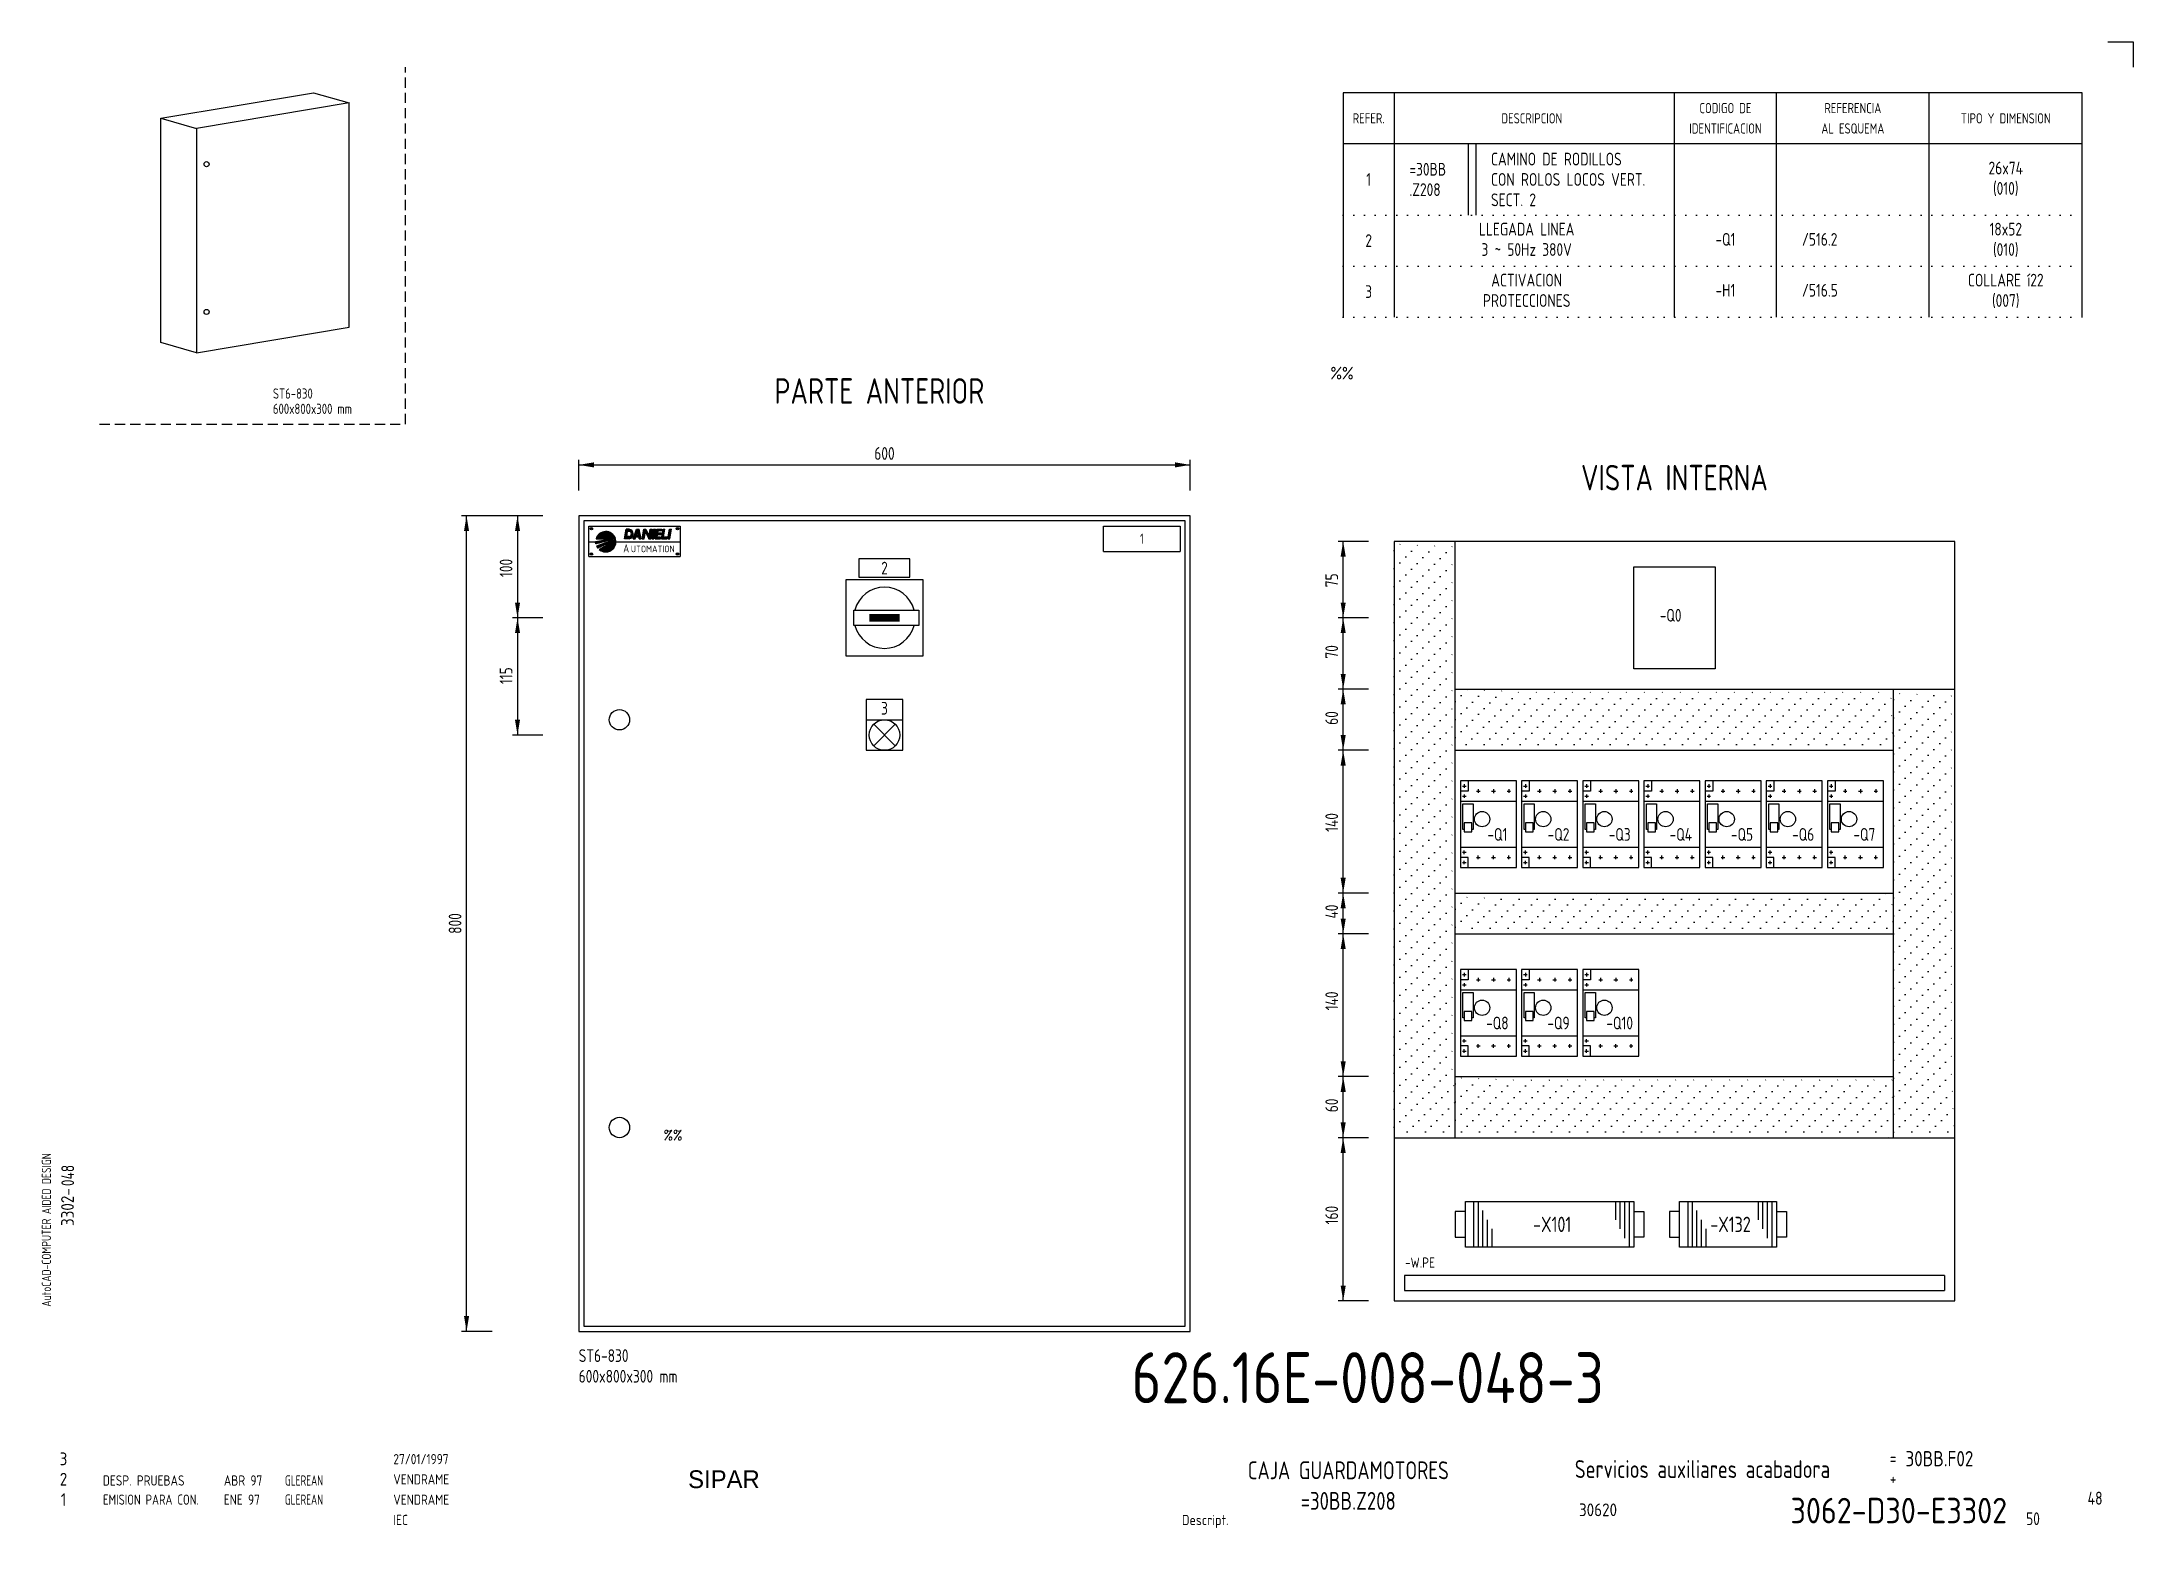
# Model space of a CAD drawing. Extents: x 10 to 420, y 5 to 297.
import ezdxf
from ezdxf.enums import TextEntityAlignment as Align

# ---------------------------------------------------------------- set-up
doc = ezdxf.new("R2010")
doc.units = 0
doc.header["$LTSCALE"] = 8
doc.header["$MEASUREMENT"] = 0
for name, pattern in [('DOT', [0.25, 0, -0.25]), ('DOT15', [0.1875, 0, -0.1875]), ('HIDDEN', [0.375, 0.25, -0.125])]:
    doc.linetypes.add(name, pattern=pattern)
doc.layers.get('0').update_dxf_attribs({"linetype": 'CONTINUOUS'})
doc.layers.add('3', color=3, linetype='CONTINUOUS')
doc.layers.add('CART', color=7, linetype='CONTINUOUS')
doc.styles.add('DIN', font='DIN', dxfattribs={"width": 0.85})
doc.styles.add('SIMPLEX', font='SIMPLEX', dxfattribs={"width": 0.9})
doc.styles.add('UNIV', font='UNIV')

# ---------------------------------------------------------------- blocks, each defined once
blk = doc.blocks.new('WB-FG100')
at = {"layer": 'CART', "color": 1}
for p, q in [((415, 297), (420, 297)), ((420, 297), (420, 292))]:
    blk.add_line(p, q, dxfattribs=at)
at = {"layer": 'CART', "color": 1, "style": 'DIN', "width": 0.8}
blk.add_text('AutoCAD-COMPUTER AIDED DESIGN', height=1.8, rotation=90, dxfattribs=at).set_placement((11.47, 48.84))
at = {"layer": 'CART', "color": 3, "style": 'DIN', "width": 0.8}
for s, p in [('=', (372.24, 17.91)), ('+', (372.24, 13.87))]:
    blk.add_text(s, height=2.5, dxfattribs=at).set_placement(p)
at = {"layer": 'CART', "color": 7, "style": 'DIN', "width": 0.9}
blk.add_attdef('FILE', text='', height=2.5, rotation=90, dxfattribs=at).set_placement((15.95, 68.38), align=Align.CENTER)
for tag, p in [('MOD-3', (13.92, 19)), ('MOD-2', (13.92, 15)), ('MOD-1', (13.92, 11)), ('NR.COMMESSA', (315, 9))]:
    blk.add_attdef(tag, text='', height=2.5, dxfattribs=at).set_placement(p, align=Align.MIDDLE)
at = {"layer": 'CART', "color": 7, "style": 'DIN'}
for tag, width, p in [('REV-3', 0.9, (21.66, 19)), ('DATA-3', 0.9, (45.37, 19)), ('NOME-3', 0.9, (57.37, 19)), ('REV-2', 0.9, (21.66, 15)), ('DATA-2', 0.9, (45.37, 15)), ('NOME-2', 0.9, (57.37, 15)), ('REV-1', 0.9, (21.66, 11)), ('DATA-1', 0.9, (45.37, 11)), ('NOME-1', 0.7, (57.37, 11))]:
    blk.add_attdef(tag, text='', height=2, dxfattribs=dict(at, width=width)).set_placement(p, align=Align.MIDDLE_LEFT)
at = {"layer": 'CART', "color": 7, "style": 'DIN', "width": 0.9}
for tag, p, height in [('DATA', (78.64, 17.94), 2), ('ESECUTORE', (78.64, 13.97), 2), ('CONTROLLORE', (78.64, 9.99), 2), ('SEGUE', (398.93, 5.65), 2.8), ('NORMA', (78.64, 6.01), 2)]:
    blk.add_attdef(tag, p, '', height=height, dxfattribs=at)
at = {"layer": 'CART', "color": 2, "style": 'DIN', "width": 0.9}
for tag, p in [('TITOLO-1/3', (266.5, 18.23)), ('TITOLO-1/2', (266.5, 15.73)), ('TITOLO-2/3', (266.5, 13.18)), ('TITOLO-2/2', (266.5, 10.68)), ('TITOLO-3/3', (266.5, 8.13))]:
    blk.add_attdef(tag, text='', height=3.5, dxfattribs=at).set_placement(p, align=Align.MIDDLE)
at = {"layer": 'CART', "color": 3, "style": 'DIN', "width": 0.9}
blk.add_attdef('ASSIEME', text='', height=3.5, dxfattribs=at).set_placement((334, 17), align=Align.MIDDLE)
at = {"layer": 'CART', "color": 3, "style": 'DIN', "width": 0.85}
for tag, p in [('=', (375.33, 16.63)), ('+', (375.33, 12.76))]:
    blk.add_attdef(tag, text='', height=3, dxfattribs=at).set_placement(p, align=Align.BOTTOM_LEFT)
at = {"layer": 'CART', "color": 3, "style": 'DIN', "width": 0.9}
blk.add_attdef('FOGLIO', text='', height=2.8, dxfattribs=at).set_placement((414.2, 9.56), align=Align.RIGHT)
at = {"layer": 'CART', "color": 2, "style": 'DIN', "width": 0.9}
blk.add_attdef('DISEGNO', text='', height=5, dxfattribs=at).set_placement((395.27, 6.35), align=Align.RIGHT)
at = {"layer": 'CART', "color": 1, "style": 'DIN', "width": 0.9}
blk.add_attdef('TIPOLOGIA', (233.37, 6), '', height=2, dxfattribs=at)
blk = doc.blocks.new('*X8')
at = {"color": 0, "linetype": 'DOT15'}
for p, q in [((275, 190.15), (283.85, 199)), ((275, 193.68), (280.32, 199)), ((275, 197.22), (276.78, 199)), ((275, 186.61), (287, 198.61)), ((275, 183.08), (287, 195.08)), ((275, 179.54), (287, 191.54)), ((275, 176.01), (287, 188.01)), ((275, 172.47), (287, 184.47)), ((275, 168.93), (287, 180.93)), ((275, 165.4), (287, 177.4)), ((275, 161.86), (287, 173.86)), ((275, 158.33), (287, 170.33)), ((275, 154.79), (287, 166.79)), ((275, 151.26), (287, 163.26)), ((275, 147.72), (287, 159.72)), ((275, 144.19), (287, 156.19)), ((275, 140.65), (287, 152.65)), ((275, 137.11), (287, 149.11)), ((275, 133.58), (287, 145.58)), ((275, 130.04), (287, 142.04)), ((275, 126.51), (287, 138.51)), ((275, 122.97), (287, 134.97)), ((275, 119.44), (287, 131.44)), ((275, 115.9), (287, 127.9)), ((275, 112.37), (287, 124.37)), ((275, 108.83), (287, 120.83)), ((275, 105.29), (287, 117.29)), ((275, 101.76), (287, 113.76)), ((275, 98.22), (287, 110.22)), ((275, 94.69), (287, 106.69)), ((275, 91.15), (287, 103.15)), ((275, 87.62), (287, 99.62)), ((275, 84.08), (287, 96.08)), ((276.45, 82), (287, 92.55)), ((279.99, 82), (287, 89.01)), ((283.53, 82), (287, 85.47))]:
    blk.add_line(p, q, dxfattribs=at)
blk = doc.blocks.new('*X7')
at = {"color": 0, "linetype": 'DOT15'}
for p, q in [((287, 191.54), (296.46, 201)), ((287, 195.08), (292.92, 201)), ((287, 198.61), (289.39, 201)), ((287.99, 189), (299.99, 201)), ((291.53, 189), (303.53, 201)), ((295.07, 189), (307.07, 201)), ((298.6, 189), (310.6, 201)), ((302.14, 189), (314.14, 201)), ((305.67, 189), (317.67, 201)), ((309.21, 189), (321.21, 201)), ((312.74, 189), (324.74, 201)), ((316.28, 189), (328.28, 201)), ((319.81, 189), (331.81, 201)), ((323.35, 189), (335.35, 201)), ((326.89, 189), (338.89, 201)), ((330.42, 189), (342.42, 201)), ((333.96, 189), (345.96, 201)), ((337.49, 189), (349.49, 201)), ((341.03, 189), (353.03, 201)), ((344.56, 189), (356.56, 201)), ((348.1, 189), (360.1, 201)), ((351.63, 189), (363.63, 201)), ((355.17, 189), (367.17, 201)), ((358.71, 189), (370.71, 201)), ((362.24, 189), (373, 199.76)), ((365.78, 189), (373, 196.22)), ((369.31, 189), (373, 192.69)), ((372.85, 189), (373, 189.15))]:
    blk.add_line(p, q, dxfattribs=at)
blk = doc.blocks.new('*X10')
at = {"color": 0, "linetype": 'DOT15'}
for p, q in [((373, 160.87), (382.13, 170)), ((373, 164.4), (378.6, 170)), ((373, 167.94), (375.06, 170)), ((373, 157.33), (385, 169.33)), ((373, 153.8), (385, 165.8)), ((373, 150.26), (385, 162.26)), ((373, 146.73), (385, 158.73)), ((373, 143.19), (385, 155.19)), ((373, 139.65), (385, 151.65)), ((373, 136.12), (385, 148.12)), ((373, 132.58), (385, 144.58)), ((373, 129.05), (385, 141.05)), ((373, 125.51), (385, 137.51)), ((373, 121.98), (385, 133.98)), ((373, 118.44), (385, 130.44)), ((373, 114.91), (385, 126.91)), ((373, 111.37), (385, 123.37)), ((373, 107.83), (385, 119.83)), ((373, 104.3), (385, 116.3)), ((373, 100.76), (385, 112.76)), ((373, 97.23), (385, 109.23)), ((373, 93.69), (385, 105.69)), ((373, 90.16), (385, 102.16)), ((373, 86.62), (385, 98.62)), ((373, 83.09), (385, 95.09)), ((375.45, 82), (385, 91.55)), ((378.98, 82), (385, 88.02)), ((382.52, 82), (385, 84.48))]:
    blk.add_line(p, q, dxfattribs=at)
blk = doc.blocks.new('*X6')
at = {"color": 0, "linetype": 'DOT15'}
for p, q in [((287, 71.33), (293.67, 78)), ((287, 74.87), (290.13, 78)), ((289.2, 70), (297.2, 78)), ((292.74, 70), (300.74, 78)), ((296.27, 70), (304.27, 78)), ((299.81, 70), (307.81, 78)), ((303.35, 70), (311.35, 78)), ((306.88, 70), (314.88, 78)), ((310.42, 70), (318.42, 78)), ((313.95, 70), (321.95, 78)), ((317.49, 70), (325.49, 78)), ((321.02, 70), (329.02, 78)), ((324.56, 70), (332.56, 78)), ((328.09, 70), (336.09, 78)), ((331.63, 70), (339.63, 78)), ((335.17, 70), (343.17, 78)), ((338.7, 70), (346.7, 78)), ((342.24, 70), (350.24, 78)), ((345.77, 70), (353.77, 78)), ((349.31, 70), (357.31, 78)), ((352.84, 70), (360.84, 78)), ((356.38, 70), (364.38, 78)), ((359.91, 70), (367.91, 78)), ((363.45, 70), (371.45, 78)), ((366.98, 70), (373, 76.02)), ((370.52, 70), (373, 72.48))]:
    blk.add_line(p, q, dxfattribs=at)
blk = doc.blocks.new('*X9')
at = {"color": 0, "linetype": 'DOT15'}
for p, q in [((287, 85.47), (295.53, 94)), ((287, 89.01), (291.99, 94)), ((287, 92.55), (288.45, 94)), ((287.06, 82), (299.06, 94)), ((290.6, 82), (302.6, 94)), ((294.13, 82), (306.13, 94)), ((297.67, 82), (309.67, 94)), ((301.2, 82), (313.2, 94)), ((304.74, 82), (316.74, 94)), ((308.27, 82), (320.27, 94)), ((311.81, 82), (323.81, 94)), ((315.35, 82), (327.35, 94)), ((318.88, 82), (330.88, 94)), ((322.42, 82), (334.42, 94)), ((325.95, 82), (337.95, 94)), ((329.49, 82), (341.49, 94)), ((333.02, 82), (345.02, 94)), ((336.56, 82), (348.56, 94)), ((340.09, 82), (352.09, 94)), ((343.63, 82), (355.63, 94)), ((347.17, 82), (359.17, 94)), ((350.7, 82), (362.7, 94)), ((354.24, 82), (366.24, 94)), ((357.77, 82), (369.77, 94)), ((361.31, 82), (373, 93.69)), ((364.84, 82), (373, 90.16)), ((368.38, 82), (373, 86.62)), ((371.91, 82), (373, 83.09))]:
    blk.add_line(p, q, dxfattribs=at)

msp = doc.modelspace()

# ---------------------------------------------------------------- linework, layer by layer
at = {"linetype": 'HIDDEN'}
for p, q in [((81, 222), (81, 292)), ((21, 222), (81, 222))]:
    msp.add_line(p, q, dxfattribs=at)
for p, q in [((33, 282), (63, 287)), ((70, 285), (40, 280)), ((63, 287), (70, 285)), ((70, 241), (70, 285)), ((33, 238), (33, 282)), ((33, 282), (40, 280)), ((40, 280), (40, 236)), ((289.5, 277), (289.5, 263)), ((291, 277), (291, 263)), ((40, 236), (33, 238)), ((40, 236), (70, 241)), ((115, 209), (115, 215)), ((115, 214), (235, 214)), ((235, 209), (235, 215)), ((108, 204), (92, 204)), ((93, 44), (93, 204)), ((234, 203), (116, 203)), ((116, 203), (116, 45)), ((117, 196.04), (117, 202)), ((117, 202), (134.89, 202)), ((134.89, 202), (134.89, 196.04)), ((218, 202), (233, 202)), ((218, 197), (218, 202)), ((233, 202), (233, 197)), ((234, 45), (234, 203)), ((117, 198.93), (118.31, 198.93)), ((122.31, 198.93), (134.89, 198.93)), ((218, 197), (233, 197)), ((270, 199), (264, 199)), ((265, 50), (265, 199)), ((117, 196.04), (134.89, 196.04)), ((169, 185.5), (181.75, 185.5)), ((169, 182.5), (169, 185.5)), ((181.75, 185.5), (181.75, 182.5)), ((108, 184), (102, 184)), ((181.75, 182.5), (169, 182.5)), ((270, 184), (264, 184)), ((270, 170), (264, 170)), ((178.6, 168), (171.4, 168)), ((171.4, 168), (171.4, 158)), ((178.6, 158), (178.6, 168)), ((108, 161), (102, 161)), ((171.4, 164), (178.6, 164)), ((171.4, 158), (178.6, 158)), ((270, 158), (264, 158)), ((288, 152), (288, 135)), ((299, 152), (288, 152)), ((299, 135), (299, 152)), ((311, 152), (300, 152)), ((300, 152), (300, 135)), ((311, 135), (311, 152)), ((323, 152), (312, 152)), ((312, 152), (312, 135)), ((323, 135), (323, 152)), ((335, 152), (324, 152)), ((324, 152), (324, 135)), ((335, 135), (335, 152)), ((347, 152), (336, 152)), ((336, 152), (336, 135)), ((347, 135), (347, 152)), ((359, 152), (348, 152)), ((348, 152), (348, 135)), ((359, 135), (359, 152)), ((371, 152), (360, 152)), ((360, 152), (360, 135)), ((371, 135), (371, 152)), ((288, 148), (299, 148)), ((300, 148), (311, 148)), ((312, 148), (323, 148)), ((324, 148), (335, 148)), ((336, 148), (347, 148)), ((348, 148), (359, 148)), ((360, 148), (371, 148)), ((288, 139), (299, 139)), ((300, 139), (311, 139)), ((312, 139), (323, 139)), ((324, 139), (335, 139)), ((336, 139), (347, 139)), ((348, 139), (359, 139)), ((360, 139), (371, 139)), ((288, 135), (299, 135)), ((300, 135), (311, 135)), ((312, 135), (323, 135)), ((324, 135), (335, 135)), ((336, 135), (347, 135)), ((348, 135), (359, 135)), ((360, 135), (371, 135)), ((270, 130), (264, 130)), ((270, 122), (264, 122)), ((299, 115), (288, 115)), ((288, 115), (288, 98)), ((299, 98), (299, 115)), ((300, 115), (300, 98)), ((311, 115), (300, 115)), ((311, 98), (311, 115)), ((312, 115), (312, 98)), ((323, 115), (312, 115)), ((323, 98), (323, 115)), ((288, 111), (299, 111)), ((300, 111), (311, 111)), ((312, 111), (323, 111)), ((288, 102), (299, 102)), ((300, 102), (311, 102)), ((312, 102), (323, 102)), ((288, 98), (299, 98)), ((300, 98), (311, 98)), ((312, 98), (323, 98)), ((270, 94), (264, 94)), ((270, 82), (264, 82)), ((290.6, 69.5), (290.6, 60.5)), ((290.6, 69.5), (290.6, 60.5)), ((291.5, 69.5), (291.5, 60.5)), ((291.5, 69.5), (291.5, 60.5)), ((292.4, 60.5), (292.4, 67.7)), ((292.4, 60.5), (292.4, 67.7)), ((293.3, 60.5), (293.3, 65.9)), ((293.3, 60.5), (293.3, 65.9)), ((318.4, 69.5), (318.4, 65.9)), ((319.3, 69.5), (319.3, 64.1)), ((320.2, 69.5), (320.2, 62.3)), ((321.1, 69.5), (321.1, 60.5)), ((332.6, 69.5), (332.6, 60.5)), ((332.6, 69.5), (332.6, 60.5)), ((333.5, 69.5), (333.5, 60.5)), ((333.5, 69.5), (333.5, 60.5)), ((334.4, 60.5), (334.4, 67.7)), ((334.4, 60.5), (334.4, 67.7)), ((335.3, 60.5), (335.3, 65.9)), ((335.3, 60.5), (335.3, 65.9)), ((346.4, 69.5), (346.4, 65.9)), ((347.3, 69.5), (347.3, 64.1)), ((348.2, 69.5), (348.2, 62.3)), ((349.1, 69.5), (349.1, 60.5)), ((294.2, 60.5), (294.2, 64.1)), ((294.2, 60.5), (294.2, 64.1)), ((336.2, 60.5), (336.2, 64.1)), ((336.2, 60.5), (336.2, 64.1)), ((270, 50), (264, 50)), ((98, 44), (92, 44)), ((116, 45), (234, 45))]:
    msp.add_line(p, q)
at = {"color": 3}
for p, q in [((410, 287), (265, 287)), ((265, 287), (265, 243)), ((275, 287), (275, 243)), ((330, 243), (330, 287)), ((350, 243), (350, 287)), ((380, 243), (380, 287)), ((410, 243), (410, 287)), ((410, 277), (265, 277))]:
    msp.add_line(p, q, dxfattribs=at)
at = {"color": 7, "linetype": 'DOT'}
for p, q in [((265, 263), (410, 263)), ((265, 253), (410, 253)), ((265, 243), (410, 243))]:
    msp.add_line(p, q, dxfattribs=at)
at = {"linetype": 'Continuous'}
for p, q in [((103, 204), (103, 161)), ((287, 82), (287, 199)), ((322, 194), (338, 194)), ((322, 174), (322, 194)), ((338, 194), (338, 174)), ((338, 174), (322, 174)), ((287, 170), (385, 170)), ((373, 82), (373, 170)), ((287, 158), (373, 158)), ((287, 130), (373, 130)), ((287, 122), (373, 122)), ((287, 94), (373, 94)), ((275, 82), (385, 82))]:
    msp.add_line(p, q, dxfattribs=at)
at = {"color": 1}
for p, q in [((123.99, 199.52), (124.3, 201.4)), ((123.99, 199.52), (124.3, 201.4)), ((124.92, 201.4), (124.3, 201.4)), ((124.3, 201.4), (124.69, 201.4)), ((125.7, 199.5), (126.33, 201.38)), ((126.33, 201.38), (126.88, 201.38)), ((127.27, 199.5), (126.88, 201.38)), ((127.48, 199.51), (127.8, 201.39)), ((127.48, 199.51), (127.8, 201.39)), ((127.8, 201.39), (128.19, 201.39)), ((127.8, 201.39), (128.19, 201.39)), ((128.19, 201.39), (128.83, 200.05)), ((128.74, 199.51), (129.05, 201.39)), ((128.83, 200.05), (129.05, 201.39)), ((129.05, 201.39), (129.44, 201.39)), ((129.05, 201.39), (129.44, 201.39)), ((129.13, 199.51), (129.44, 201.39)), ((129.37, 199.51), (129.69, 201.39)), ((129.37, 199.51), (129.69, 201.39)), ((129.69, 201.39), (130.08, 201.39)), ((129.69, 201.39), (130.08, 201.39)), ((129.76, 199.51), (130.08, 201.39)), ((130.01, 199.51), (130.32, 201.39)), ((130.01, 199.51), (130.32, 201.39)), ((130.32, 201.39), (131.34, 201.39)), ((130.55, 200.61), (130.62, 201.08)), ((131.29, 201.08), (130.62, 201.08)), ((130.95, 201.39), (131.34, 201.39)), ((131.26, 199.51), (131.58, 201.39)), ((131.29, 201.08), (131.34, 201.39)), ((131.58, 201.39), (131.93, 201.39)), ((131.67, 199.83), (131.93, 201.39)), ((132.49, 199.51), (132.8, 201.39)), ((132.8, 201.39), (133.19, 201.39)), ((132.88, 199.51), (133.19, 201.39)), ((118.31, 198.99), (120.05, 198.99)), ((118.31, 198.94), (119.86, 198.94)), ((118.31, 198.89), (119.67, 198.89)), ((118.31, 198.84), (119.48, 198.84)), ((118.32, 198.78), (119.29, 198.78)), ((118.32, 198.73), (119.1, 198.73)), ((118.33, 198.68), (118.9, 198.68)), ((118.33, 198.63), (118.71, 198.63)), ((118.34, 198.58), (118.52, 198.58)), ((118.41, 199.56), (122.16, 199.56)), ((118.43, 199.62), (122.19, 199.62)), ((118.45, 199.67), (122.17, 199.67)), ((118.47, 199.72), (122.15, 199.72)), ((118.5, 199.77), (122.13, 199.77)), ((118.51, 198.06), (119.47, 198.06)), ((118.52, 199.82), (122.1, 199.82)), ((118.54, 198), (119.37, 198)), ((118.55, 199.87), (122.08, 199.87)), ((118.57, 198.11), (119.58, 198.11)), ((118.57, 197.95), (119.26, 197.95)), ((118.58, 199.93), (122.05, 199.93)), ((118.6, 197.9), (119.15, 197.9)), ((118.61, 199.98), (122.02, 199.98)), ((118.63, 197.85), (119.04, 197.85)), ((118.64, 200.03), (121.98, 200.03)), ((118.66, 197.8), (118.93, 197.8)), ((118.68, 200.08), (121.95, 200.08)), ((118.7, 199.04), (120.25, 199.04)), ((118.7, 197.74), (118.83, 197.74)), ((118.71, 200.13), (121.91, 200.13)), ((118.71, 198.16), (119.69, 198.16)), ((118.75, 200.19), (121.87, 200.19)), ((118.8, 200.24), (121.83, 200.24)), ((118.84, 200.29), (121.78, 200.29)), ((118.86, 198.21), (119.8, 198.21)), ((118.89, 200.34), (121.73, 200.34)), ((118.95, 200.39), (121.68, 200.39)), ((119, 198.26), (119.91, 198.26)), ((119.01, 200.45), (121.62, 200.45)), ((119.05, 197.38), (121.58, 197.38)), ((119.07, 200.5), (121.56, 200.5)), ((119.08, 199.1), (120.44, 199.1)), ((119.11, 197.33), (121.51, 197.33)), ((119.14, 200.55), (121.49, 200.55)), ((119.14, 198.32), (120.01, 198.32)), ((119.14, 197.43), (121.64, 197.43)), ((119.18, 197.28), (121.44, 197.28)), ((119.21, 200.6), (121.41, 200.6)), ((119.23, 197.49), (121.7, 197.49)), ((119.27, 197.23), (121.36, 197.23)), ((119.29, 198.37), (120.12, 198.37)), ((119.3, 200.65), (121.33, 200.65)), ((119.33, 197.54), (121.75, 197.54)), ((119.35, 197.17), (121.27, 197.17)), ((119.39, 200.71), (121.24, 200.71)), ((119.42, 197.59), (121.8, 197.59)), ((119.43, 198.42), (120.23, 198.42)), ((119.46, 199.15), (120.63, 199.15)), ((119.46, 197.12), (121.17, 197.12)), ((119.5, 200.76), (121.13, 200.76)), ((119.51, 197.64), (121.84, 197.64)), ((119.57, 198.47), (120.34, 198.47)), ((119.58, 197.07), (121.05, 197.07)), ((119.6, 197.69), (121.89, 197.69)), ((119.63, 200.81), (121, 200.81)), ((119.69, 197.74), (121.92, 197.74)), ((119.72, 198.52), (120.45, 198.52)), ((119.73, 197.02), (120.9, 197.02)), ((119.78, 197.8), (121.96, 197.8)), ((119.79, 200.86), (120.84, 200.86)), ((119.84, 199.2), (120.75, 199.2)), ((119.86, 198.58), (120.55, 198.58)), ((119.87, 197.85), (122, 197.85)), ((119.93, 196.97), (120.69, 196.97)), ((119.96, 197.9), (122.03, 197.9)), ((120.01, 198.63), (120.66, 198.63)), ((120.05, 200.91), (120.58, 200.91)), ((120.06, 197.95), (122.06, 197.95)), ((120.15, 198.68), (120.77, 198.68)), ((120.15, 198), (122.09, 198)), ((120.22, 199.25), (120.7, 199.25)), ((120.24, 198.06), (122.11, 198.06)), ((120.29, 198.73), (120.88, 198.73)), ((120.33, 198.11), (122.14, 198.11)), ((120.42, 198.16), (122.16, 198.16)), ((120.44, 198.78), (120.98, 198.78)), ((120.49, 199.51), (121.97, 199.51)), ((120.51, 198.21), (122.18, 198.21)), ((120.54, 199.46), (121.78, 199.46)), ((120.58, 198.84), (121.09, 198.84)), ((120.6, 199.41), (121.07, 199.41)), ((120.6, 198.26), (122.2, 198.26)), ((120.61, 199.3), (120.64, 199.3)), ((120.65, 199.36), (120.69, 199.36)), ((120.7, 198.32), (122.22, 198.32)), ((120.72, 198.89), (121.06, 198.89)), ((120.79, 198.37), (122.23, 198.37)), ((120.86, 199.15), (121.32, 199.15)), ((120.87, 198.94), (121.01, 198.94)), ((120.88, 198.42), (122.25, 198.42)), ((120.91, 199.1), (121.18, 199.1)), ((120.96, 199.04), (121.03, 199.04)), ((120.97, 199.2), (121.47, 199.2)), ((120.97, 198.47), (122.26, 198.47)), ((121.06, 198.52), (122.27, 198.52)), ((121.15, 198.58), (122.28, 198.58)), ((121.17, 199.25), (121.61, 199.25)), ((121.18, 198.84), (122.31, 198.84)), ((121.22, 198.78), (122.31, 198.78)), ((121.24, 198.63), (122.29, 198.63)), ((121.27, 198.73), (122.3, 198.73)), ((121.29, 198.89), (122.31, 198.89)), ((121.32, 198.68), (122.3, 198.68)), ((121.36, 199.3), (121.65, 199.3)), ((121.4, 198.94), (122.31, 198.94)), ((121.42, 199.41), (121.59, 199.41)), ((121.51, 198.99), (122.31, 198.99)), ((121.62, 199.04), (122.31, 199.04)), ((121.72, 199.1), (122.31, 199.1)), ((121.83, 199.15), (122.3, 199.15)), ((121.87, 199.3), (122.28, 199.3)), ((121.94, 199.2), (122.3, 199.2)), ((122, 199.25), (122.29, 199.25)), ((122.01, 199.36), (122.27, 199.36)), ((122.16, 199.41), (122.26, 199.41)), ((124.92, 199.52), (123.99, 199.52)), ((124.43, 199.96), (124.6, 200.95)), ((124.92, 199.96), (124.43, 199.96)), ((124.92, 200.95), (124.6, 200.95)), ((125.7, 199.5), (126.1, 199.5)), ((126.1, 199.5), (126.23, 199.89)), ((126.23, 199.89), (126.8, 199.89)), ((126.33, 200.2), (126.58, 200.94)), ((126.33, 200.2), (126.73, 200.2)), ((126.73, 200.2), (126.58, 200.94)), ((126.88, 199.5), (126.8, 199.89)), ((126.88, 199.5), (127.27, 199.5)), ((127.48, 199.51), (127.88, 199.51)), ((127.88, 199.51), (128.1, 200.86)), ((128.1, 200.86), (128.74, 199.51)), ((128.74, 199.51), (129.13, 199.51)), ((129.37, 199.51), (129.76, 199.51)), ((130.01, 199.51), (131.03, 199.51)), ((130.41, 199.83), (130.49, 200.29)), ((131.08, 199.83), (130.41, 199.83)), ((131.16, 200.29), (130.49, 200.29)), ((131.21, 200.61), (130.55, 200.61)), ((131.03, 199.51), (131.08, 199.83)), ((131.16, 200.29), (131.21, 200.61)), ((131.26, 199.51), (132.28, 199.51)), ((132.33, 199.83), (131.67, 199.83)), ((132.28, 199.51), (132.33, 199.83)), ((132.49, 199.51), (132.88, 199.51)), ((289.5, 152), (289.5, 150)), ((301.5, 152), (301.5, 150)), ((313.5, 152), (313.5, 150)), ((325.5, 152), (325.5, 150)), ((337.5, 152), (337.5, 150)), ((349.5, 152), (349.5, 150)), ((361.5, 152), (361.5, 150)), ((289.5, 150), (288, 150)), ((288.4, 151), (289.1, 151)), ((288.4, 149), (289.1, 149)), ((288.75, 151.35), (288.75, 150.65)), ((288.75, 149.35), (288.75, 148.65)), ((291.15, 150), (291.85, 150)), ((291.5, 150.35), (291.5, 149.65)), ((294.12, 150), (294.88, 150)), ((294.5, 150.38), (294.5, 149.62)), ((297.15, 150), (297.85, 150)), ((297.5, 150.35), (297.5, 149.65)), ((301.5, 150), (300, 150)), ((300.4, 151), (301.1, 151)), ((300.4, 149), (301.1, 149)), ((300.75, 151.35), (300.75, 150.65)), ((300.75, 149.35), (300.75, 148.65)), ((303.15, 150), (303.85, 150)), ((303.5, 150.35), (303.5, 149.65)), ((306.12, 150), (306.88, 150)), ((306.5, 150.38), (306.5, 149.62)), ((309.15, 150), (309.85, 150)), ((309.5, 150.35), (309.5, 149.65)), ((313.5, 150), (312, 150)), ((312.4, 151), (313.1, 151)), ((312.4, 149), (313.1, 149)), ((312.75, 151.35), (312.75, 150.65)), ((312.75, 149.35), (312.75, 148.65)), ((315.15, 150), (315.85, 150)), ((315.5, 150.35), (315.5, 149.65)), ((318.12, 150), (318.88, 150)), ((318.5, 150.38), (318.5, 149.62)), ((321.15, 150), (321.85, 150)), ((321.5, 150.35), (321.5, 149.65)), ((325.5, 150), (324, 150)), ((324.4, 151), (325.1, 151)), ((324.4, 149), (325.1, 149)), ((324.75, 151.35), (324.75, 150.65)), ((324.75, 149.35), (324.75, 148.65)), ((327.15, 150), (327.85, 150)), ((327.5, 150.35), (327.5, 149.65)), ((330.12, 150), (330.88, 150)), ((330.5, 150.38), (330.5, 149.62)), ((333.15, 150), (333.85, 150)), ((333.5, 150.35), (333.5, 149.65)), ((337.5, 150), (336, 150)), ((336.4, 151), (337.1, 151)), ((336.4, 149), (337.1, 149)), ((336.75, 151.35), (336.75, 150.65)), ((336.75, 149.35), (336.75, 148.65)), ((339.15, 150), (339.85, 150)), ((339.5, 150.35), (339.5, 149.65)), ((342.12, 150), (342.88, 150)), ((342.5, 150.38), (342.5, 149.62)), ((345.15, 150), (345.85, 150)), ((345.5, 150.35), (345.5, 149.65)), ((349.5, 150), (348, 150)), ((348.4, 151), (349.1, 151)), ((348.4, 149), (349.1, 149)), ((348.75, 151.35), (348.75, 150.65)), ((348.75, 149.35), (348.75, 148.65)), ((351.15, 150), (351.85, 150)), ((351.5, 150.35), (351.5, 149.65)), ((354.12, 150), (354.88, 150)), ((354.5, 150.38), (354.5, 149.62)), ((357.15, 150), (357.85, 150)), ((357.5, 150.35), (357.5, 149.65)), ((361.5, 150), (360, 150)), ((360.4, 151), (361.1, 151)), ((360.4, 149), (361.1, 149)), ((360.75, 151.35), (360.75, 150.65)), ((360.75, 149.35), (360.75, 148.65)), ((363.15, 150), (363.85, 150)), ((363.5, 150.35), (363.5, 149.65)), ((366.12, 150), (366.88, 150)), ((366.5, 150.38), (366.5, 149.62)), ((369.15, 150), (369.85, 150)), ((369.5, 150.35), (369.5, 149.65)), ((288.5, 142.5), (288.5, 147.5)), ((288.5, 147.5), (290.5, 147.5)), ((288.75, 143.75), (288.75, 142)), ((290.25, 143.75), (288.75, 143.75)), ((290.25, 142), (290.25, 143.75)), ((290.5, 147.5), (290.5, 142.5)), ((300.5, 142.5), (300.5, 147.5)), ((300.5, 147.5), (302.5, 147.5)), ((300.75, 143.75), (300.75, 142)), ((302.25, 143.75), (300.75, 143.75)), ((302.25, 142), (302.25, 143.75)), ((302.5, 147.5), (302.5, 142.5)), ((312.5, 142.5), (312.5, 147.5)), ((312.5, 147.5), (314.5, 147.5)), ((312.75, 143.75), (312.75, 142)), ((314.25, 143.75), (312.75, 143.75)), ((314.25, 142), (314.25, 143.75)), ((314.5, 147.5), (314.5, 142.5)), ((324.5, 142.5), (324.5, 147.5)), ((324.5, 147.5), (326.5, 147.5)), ((324.75, 143.75), (324.75, 142)), ((326.25, 143.75), (324.75, 143.75)), ((326.25, 142), (326.25, 143.75)), ((326.5, 147.5), (326.5, 142.5)), ((336.5, 142.5), (336.5, 147.5)), ((336.5, 147.5), (338.5, 147.5)), ((336.75, 143.75), (336.75, 142)), ((338.25, 143.75), (336.75, 143.75)), ((338.25, 142), (338.25, 143.75)), ((338.5, 147.5), (338.5, 142.5)), ((348.5, 142.5), (348.5, 147.5)), ((348.5, 147.5), (350.5, 147.5)), ((348.75, 143.75), (348.75, 142)), ((350.25, 143.75), (348.75, 143.75)), ((350.25, 142), (350.25, 143.75)), ((350.5, 147.5), (350.5, 142.5)), ((360.5, 142.5), (360.5, 147.5)), ((360.5, 147.5), (362.5, 147.5)), ((360.75, 143.75), (360.75, 142)), ((362.25, 143.75), (360.75, 143.75)), ((362.25, 142), (362.25, 143.75)), ((362.5, 147.5), (362.5, 142.5)), ((288.75, 142.5), (288.5, 142.5)), ((288.75, 142), (290.25, 142)), ((290.5, 142.5), (290.25, 142.5)), ((300.75, 142.5), (300.5, 142.5)), ((300.75, 142), (302.25, 142)), ((302.5, 142.5), (302.25, 142.5)), ((312.75, 142.5), (312.5, 142.5)), ((312.75, 142), (314.25, 142)), ((314.5, 142.5), (314.25, 142.5)), ((324.75, 142.5), (324.5, 142.5)), ((324.75, 142), (326.25, 142)), ((326.5, 142.5), (326.25, 142.5)), ((336.75, 142.5), (336.5, 142.5)), ((336.75, 142), (338.25, 142)), ((338.5, 142.5), (338.25, 142.5)), ((348.75, 142.5), (348.5, 142.5)), ((348.75, 142), (350.25, 142)), ((350.5, 142.5), (350.25, 142.5)), ((360.75, 142.5), (360.5, 142.5)), ((360.75, 142), (362.25, 142)), ((362.5, 142.5), (362.25, 142.5)), ((289.5, 137), (288, 137)), ((288.4, 138), (289.1, 138)), ((288.4, 136), (289.1, 136)), ((288.75, 137.65), (288.75, 138.35)), ((288.75, 135.65), (288.75, 136.35)), ((289.5, 135), (289.5, 137)), ((291.15, 137), (291.85, 137)), ((291.5, 136.65), (291.5, 137.35)), ((294.12, 137), (294.88, 137)), ((294.5, 136.62), (294.5, 137.38)), ((297.15, 137), (297.85, 137)), ((297.5, 136.65), (297.5, 137.35)), ((301.5, 137), (300, 137)), ((300.4, 138), (301.1, 138)), ((300.4, 136), (301.1, 136)), ((300.75, 137.65), (300.75, 138.35)), ((300.75, 135.65), (300.75, 136.35)), ((301.5, 135), (301.5, 137)), ((303.15, 137), (303.85, 137)), ((303.5, 136.65), (303.5, 137.35)), ((306.12, 137), (306.88, 137)), ((306.5, 136.62), (306.5, 137.38)), ((309.15, 137), (309.85, 137)), ((309.5, 136.65), (309.5, 137.35)), ((313.5, 137), (312, 137)), ((312.4, 138), (313.1, 138)), ((312.4, 136), (313.1, 136)), ((312.75, 137.65), (312.75, 138.35)), ((312.75, 135.65), (312.75, 136.35)), ((313.5, 135), (313.5, 137)), ((315.15, 137), (315.85, 137)), ((315.5, 136.65), (315.5, 137.35)), ((318.12, 137), (318.88, 137)), ((318.5, 136.62), (318.5, 137.38)), ((321.15, 137), (321.85, 137)), ((321.5, 136.65), (321.5, 137.35)), ((325.5, 137), (324, 137)), ((324.4, 138), (325.1, 138)), ((324.4, 136), (325.1, 136)), ((324.75, 137.65), (324.75, 138.35)), ((324.75, 135.65), (324.75, 136.35)), ((325.5, 135), (325.5, 137)), ((327.15, 137), (327.85, 137)), ((327.5, 136.65), (327.5, 137.35)), ((330.12, 137), (330.88, 137)), ((330.5, 136.62), (330.5, 137.38)), ((333.15, 137), (333.85, 137)), ((333.5, 136.65), (333.5, 137.35)), ((337.5, 137), (336, 137)), ((336.4, 138), (337.1, 138)), ((336.4, 136), (337.1, 136)), ((336.75, 137.65), (336.75, 138.35)), ((336.75, 135.65), (336.75, 136.35)), ((337.5, 135), (337.5, 137)), ((339.15, 137), (339.85, 137)), ((339.5, 136.65), (339.5, 137.35)), ((342.12, 137), (342.88, 137)), ((342.5, 136.62), (342.5, 137.38)), ((345.15, 137), (345.85, 137)), ((345.5, 136.65), (345.5, 137.35)), ((349.5, 137), (348, 137)), ((348.4, 138), (349.1, 138)), ((348.4, 136), (349.1, 136)), ((348.75, 137.65), (348.75, 138.35)), ((348.75, 135.65), (348.75, 136.35)), ((349.5, 135), (349.5, 137)), ((351.15, 137), (351.85, 137)), ((351.5, 136.65), (351.5, 137.35)), ((354.12, 137), (354.88, 137)), ((354.5, 136.62), (354.5, 137.38)), ((357.15, 137), (357.85, 137)), ((357.5, 136.65), (357.5, 137.35)), ((361.5, 137), (360, 137)), ((360.4, 138), (361.1, 138)), ((360.4, 136), (361.1, 136)), ((360.75, 137.65), (360.75, 138.35)), ((360.75, 135.65), (360.75, 136.35)), ((361.5, 135), (361.5, 137)), ((363.15, 137), (363.85, 137)), ((363.5, 136.65), (363.5, 137.35)), ((366.12, 137), (366.88, 137)), ((366.5, 136.62), (366.5, 137.38)), ((369.15, 137), (369.85, 137)), ((369.5, 136.65), (369.5, 137.35)), ((289.5, 115), (289.5, 113)), ((301.5, 115), (301.5, 113)), ((313.5, 115), (313.5, 113)), ((289.5, 113), (288, 113)), ((288.4, 114), (289.1, 114)), ((288.4, 112), (289.1, 112)), ((288.75, 114.35), (288.75, 113.65)), ((288.75, 112.35), (288.75, 111.65)), ((291.15, 113), (291.85, 113)), ((291.5, 113.35), (291.5, 112.65)), ((294.12, 113), (294.88, 113)), ((294.5, 113.38), (294.5, 112.62)), ((297.15, 113), (297.85, 113)), ((297.5, 113.35), (297.5, 112.65)), ((301.5, 113), (300, 113)), ((300.4, 114), (301.1, 114)), ((300.4, 112), (301.1, 112)), ((300.75, 114.35), (300.75, 113.65)), ((300.75, 112.35), (300.75, 111.65)), ((303.15, 113), (303.85, 113)), ((303.5, 113.35), (303.5, 112.65)), ((306.12, 113), (306.88, 113)), ((306.5, 113.38), (306.5, 112.62)), ((309.15, 113), (309.85, 113)), ((309.5, 113.35), (309.5, 112.65)), ((313.5, 113), (312, 113)), ((312.4, 114), (313.1, 114)), ((312.4, 112), (313.1, 112)), ((312.75, 114.35), (312.75, 113.65)), ((312.75, 112.35), (312.75, 111.65)), ((315.15, 113), (315.85, 113)), ((315.5, 113.35), (315.5, 112.65)), ((318.12, 113), (318.88, 113)), ((318.5, 113.38), (318.5, 112.62)), ((321.15, 113), (321.85, 113)), ((321.5, 113.35), (321.5, 112.65)), ((288.5, 110.5), (290.5, 110.5)), ((288.5, 105.5), (288.5, 110.5)), ((290.25, 106.75), (288.75, 106.75)), ((288.75, 106.75), (288.75, 105)), ((290.25, 105), (290.25, 106.75)), ((290.5, 110.5), (290.5, 105.5)), ((300.5, 105.5), (300.5, 110.5)), ((300.5, 110.5), (302.5, 110.5)), ((300.75, 106.75), (300.75, 105)), ((302.25, 106.75), (300.75, 106.75)), ((302.25, 105), (302.25, 106.75)), ((302.5, 110.5), (302.5, 105.5)), ((312.5, 105.5), (312.5, 110.5)), ((312.5, 110.5), (314.5, 110.5)), ((312.75, 106.75), (312.75, 105)), ((314.25, 106.75), (312.75, 106.75)), ((314.25, 105), (314.25, 106.75)), ((314.5, 110.5), (314.5, 105.5)), ((288.75, 105.5), (288.5, 105.5)), ((288.75, 105), (290.25, 105)), ((290.5, 105.5), (290.25, 105.5)), ((300.75, 105.5), (300.5, 105.5)), ((300.75, 105), (302.25, 105)), ((302.5, 105.5), (302.25, 105.5)), ((312.75, 105.5), (312.5, 105.5)), ((312.75, 105), (314.25, 105)), ((314.5, 105.5), (314.25, 105.5)), ((289.5, 100), (288, 100)), ((288.4, 101), (289.1, 101)), ((288.4, 99), (289.1, 99)), ((288.75, 100.65), (288.75, 101.35)), ((288.75, 98.65), (288.75, 99.35)), ((289.5, 98), (289.5, 100)), ((291.15, 100), (291.85, 100)), ((291.5, 99.65), (291.5, 100.35)), ((294.12, 100), (294.88, 100)), ((294.5, 99.62), (294.5, 100.38)), ((297.15, 100), (297.85, 100)), ((297.5, 99.65), (297.5, 100.35)), ((301.5, 100), (300, 100)), ((300.4, 101), (301.1, 101)), ((300.4, 99), (301.1, 99)), ((300.75, 100.65), (300.75, 101.35)), ((300.75, 98.65), (300.75, 99.35)), ((301.5, 98), (301.5, 100)), ((303.15, 100), (303.85, 100)), ((303.5, 99.65), (303.5, 100.35)), ((306.12, 100), (306.88, 100)), ((306.5, 99.62), (306.5, 100.38)), ((309.15, 100), (309.85, 100)), ((309.5, 99.65), (309.5, 100.35)), ((313.5, 100), (312, 100)), ((312.4, 101), (313.1, 101)), ((312.4, 99), (313.1, 99)), ((312.75, 100.65), (312.75, 101.35)), ((312.75, 98.65), (312.75, 99.35)), ((313.5, 98), (313.5, 100)), ((315.15, 100), (315.85, 100)), ((315.5, 99.65), (315.5, 100.35)), ((318.12, 100), (318.88, 100)), ((318.5, 99.62), (318.5, 100.38)), ((321.15, 100), (321.85, 100)), ((321.5, 99.65), (321.5, 100.35))]:
    msp.add_line(p, q, dxfattribs=at)
at = {"color": 3, "linetype": 'Continuous'}
for p, q in [((275, 199), (275, 50)), ((385, 199), (275, 199)), ((385, 50), (385, 199)), ((275, 50), (385, 50))]:
    msp.add_line(p, q, dxfattribs=at)
at = {"color": 2}
for p, q in [((167.5, 176.5), (167.5, 191.5)), ((167.5, 191.5), (182.5, 191.5)), ((182.5, 191.5), (182.5, 176.5)), ((182.5, 176.5), (167.5, 176.5)), ((172.88, 163.12), (177.12, 158.88)), ((172.88, 158.88), (177.12, 163.12)), ((289, 69.5), (322, 69.5)), ((289, 60.5), (289, 69.5)), ((322, 69.5), (322, 60.5)), ((331, 69.5), (350, 69.5)), ((331, 60.5), (331, 69.5)), ((350, 69.5), (350, 60.5)), ((322, 60.5), (289, 60.5)), ((350, 60.5), (331, 60.5)), ((383, 55), (277, 55)), ((277, 55), (277, 52)), ((383, 55), (383, 52)), ((277, 52), (383, 52))]:
    msp.add_line(p, q, dxfattribs=at)
at = {"color": 1, "const_width": 0.217}
for points in [[(124.9, 201.29), (124.9, 201.29, -0.819804), (124.9, 199.62, -1.219804)], [(124.9, 201.06), (124.91, 201.06, -0.871291), (124.91, 199.85, 14.538985)]]:
    msp.add_lwpolyline(points, format="xyb", dxfattribs=at)
at = {"color": 1}
for points in [[(118.31, 198.99), (120.64, 199.31), (120.76, 199.18), (118.35, 198.53, -0.058012)], [(120.49, 199.51), (120.65, 199.35), (121.3, 199.44), (121.5, 199.38), (122.21, 199.57, 0.72868), (118.4, 199.51)], [(118.73, 197.7), (121.11, 198.84), (120.97, 198.98), (118.5, 198.08, 0.056185)], [(122.03, 199.24), (121.17, 198.83), (121.33, 198.68), (119.05, 197.38, 0.726081), (122.25, 199.44), (121.84, 199.29)]]:
    msp.add_lwpolyline(points, format="xyb", close=True, dxfattribs=at)
msp.add_lwpolyline([(120.84, 199.16), (121.5, 199.34), (121.71, 199.29), (120.98, 199.02)], close=True, dxfattribs=at)
msp.add_lwpolyline([(170, 192), (180, 192), (180, 195.6), (170, 195.6)], close=True)
at = {"const_width": 1.5}
msp.add_lwpolyline([(172, 184), (178, 184)], dxfattribs=at)
for points in [[(289, 67.5), (287, 67.5), (287, 62.5), (289, 62.5)], [(322, 67.5), (324, 67.5), (324, 62.5), (322, 62.5)], [(331, 67.5), (329, 67.5), (329, 62.5), (331, 62.5)], [(350, 67.5), (352, 67.5), (352, 62.5), (350, 62.5)]]:
    msp.add_lwpolyline(points)
for centre, radius in [((42, 273), 0.5), ((42, 244), 0.5), ((123, 164), 2), ((123, 84), 2)]:
    msp.add_circle(centre, radius)
at = {"color": 1}
for centre, radius in [((117.5, 201.5), 0.248), ((117.5, 201.5), 0.124), ((134.39, 201.5), 0.248), ((134.39, 201.5), 0.124), ((117.5, 196.53), 0.248), ((117.5, 196.53), 0.124), ((134.39, 196.53), 0.248), ((134.39, 196.53), 0.124), ((292.25, 144.5), 1.5), ((304.25, 144.5), 1.5), ((316.25, 144.5), 1.5), ((328.25, 144.5), 1.5), ((340.25, 144.5), 1.5), ((352.25, 144.5), 1.5), ((364.25, 144.5), 1.5), ((292.25, 107.5), 1.5), ((304.25, 107.5), 1.5), ((316.25, 107.5), 1.5)]:
    msp.add_circle(centre, radius, dxfattribs=at)
at = {"color": 2}
msp.add_circle((175, 161), 3, dxfattribs=at)
at = {"color": 1}
for centre, radius, end in [((124.74, 200.46), 0.958, 78.6901), ((124.83, 200.46), 0.503, 82.1307)]:
    msp.add_arc(centre, radius, 281.3099, end, dxfattribs=at)
at = {"color": 2}
for start, end in [(14.4775, 165.5225), (194.4775, 345.5225)]:
    msp.add_arc((175, 184), 6, start, end, dxfattribs=at)
for points in [[(118, 213.5), (118, 214.5), (115, 214)], [(232, 213.5), (232, 214.5), (235, 214)], [(93.5, 201), (92.5, 201), (93, 204)], [(103.5, 201), (102.5, 201), (103, 204)], [(265.5, 196), (264.5, 196), (265, 199)], [(103.5, 187), (102.5, 187), (103, 184)], [(265.5, 187), (264.5, 187), (265, 184)], [(103.5, 181), (102.5, 181), (103, 184)], [(265.5, 181), (264.5, 181), (265, 184)], [(265.5, 173), (264.5, 173), (265, 170)], [(265.5, 167), (264.5, 167), (265, 170)], [(103.5, 164), (102.5, 164), (103, 161)], [(265.5, 161), (264.5, 161), (265, 158)], [(265.5, 155), (264.5, 155), (265, 158)], [(265.5, 133), (264.5, 133), (265, 130)], [(265.5, 127), (264.5, 127), (265, 130)], [(265.5, 125), (264.5, 125), (265, 122)], [(265.5, 119), (264.5, 119), (265, 122)], [(265.5, 97), (264.5, 97), (265, 94)], [(265.5, 91), (264.5, 91), (265, 94)], [(265.5, 85), (264.5, 85), (265, 82)], [(265.5, 79), (264.5, 79), (265, 82)], [(265.5, 53), (264.5, 53), (265, 50)], [(93.5, 47), (92.5, 47), (93, 44)]]:
    msp.add_solid(points)
at = {"color": 1}
for points in [[(124.3, 201.4), (123.99, 199.52), (124.69, 201.4), (124.38, 199.52)], [(124.6, 200.95), (124.92, 200.95), (124.69, 201.4), (124.92, 201.4)], [(125.7, 199.5), (126.33, 201.38), (126.1, 199.5), (126.72, 201.38)], [(126.88, 199.5), (127.27, 199.5), (126.49, 201.38), (126.88, 201.38)], [(127.8, 201.39), (127.48, 199.51), (128.19, 201.39), (127.88, 199.51)], [(128.19, 201.39), (128.83, 200.05), (128.1, 200.86), (128.74, 199.51)], [(129.05, 201.39), (128.74, 199.51), (129.44, 201.39), (129.13, 199.51)], [(129.69, 201.39), (129.37, 199.51), (130.08, 201.39), (129.76, 199.51)], [(130.32, 201.39), (130.01, 199.51), (130.71, 201.39), (130.4, 199.51)], [(130.62, 201.08), (131.29, 201.08), (130.68, 201.39), (131.34, 201.39)], [(131.54, 201.39), (131.23, 199.51), (131.93, 201.39), (131.62, 199.51)], [(132.8, 201.39), (132.49, 199.51), (133.19, 201.39), (132.88, 199.51)], [(124.38, 199.52), (124.92, 199.52), (124.43, 199.96), (124.92, 199.96)], [(126.33, 200.2), (126.73, 200.2), (126.23, 199.89), (126.8, 199.89)], [(130.36, 199.51), (131.03, 199.51), (130.41, 199.83), (131.08, 199.83)], [(130.49, 200.29), (131.16, 200.29), (130.55, 200.61), (131.21, 200.61)], [(131.62, 199.51), (132.28, 199.51), (131.67, 199.83), (132.33, 199.83)]]:
    msp.add_solid(points, dxfattribs=at)
at = {"layer": '3'}
for p, q in [((235, 204), (115, 204)), ((115, 204), (115, 44)), ((235, 44), (235, 204)), ((115, 44), (235, 44))]:
    msp.add_line(p, q, dxfattribs=at)

# ---------------------------------------------------------------- block references
at = {"linetype": 'DOT15'}
for name, p in [('*X8', (0, 0)), ('*X7', (0, -31)), ('*X10', (0, 0)), ('*X6', (0, 52)), ('*X9', (0, 0))]:
    msp.add_blockref(name, p, dxfattribs=at)
at = {"layer": 'CART'}
ref = msp.add_blockref('WB-FG100', (0, 0), dxfattribs=at)
ref.add_attrib('TIPOLOGIA', 'Descript.', (233.37, 6), dxfattribs={"color": 1, "height": 2, "style": 'DIN', "width": 0.9})
ref.add_attrib('ASSIEME', 'Servicios auxiliares acabadora', dxfattribs={"color": 3, "height": 3.5, "style": 'DIN', "width": 0.8}).set_placement((335.5, 17), align=Align.MIDDLE)
ref.add_attrib('=', '30BB.F02', dxfattribs={"color": 3, "height": 3, "style": 'DIN', "width": 0.85}).set_placement((375.33, 16.63), align=Align.BOTTOM_LEFT)
ref.add_attrib('NR.COMMESSA', '30620', dxfattribs={"color": 7, "height": 2.5, "style": 'DIN', "width": 0.9}).set_placement((315, 9), align=Align.MIDDLE)
ref.add_attrib('DISEGNO', '3062-D30-E3302', dxfattribs={"color": 2, "height": 5, "style": 'DIN', "width": 0.9}).set_placement((395.27, 6.35), align=Align.RIGHT)
ref.add_attrib('DATA', '27/01/1997', (78.64, 17.94), dxfattribs={"color": 7, "height": 2, "style": 'DIN', "width": 0.85})
ref.add_attrib('ESECUTORE', 'VENDRAME', (78.64, 13.97), dxfattribs={"color": 7, "height": 2, "style": 'DIN', "width": 0.85})
ref.add_attrib('CONTROLLORE', 'VENDRAME', (78.64, 9.99), dxfattribs={"color": 7, "height": 2, "style": 'DIN', "width": 0.85})
ref.add_attrib('NORMA', 'IEC', (78.64, 6.01), dxfattribs={"color": 7, "height": 2, "style": 'DIN', "width": 0.85})
ref.add_attrib('MOD-1', '1', dxfattribs={"color": 7, "height": 2.5, "style": 'DIN', "width": 0.9}).set_placement((13.92, 11), align=Align.MIDDLE)
ref.add_attrib('REV-1', 'EMISION PARA CON.', dxfattribs={"color": 7, "height": 2, "style": 'DIN', "width": 0.8}).set_placement((21.66, 11), align=Align.MIDDLE_LEFT)
ref.add_attrib('DATA-1', 'ENE 97', dxfattribs={"color": 7, "height": 2, "style": 'DIN', "width": 0.85}).set_placement((45.37, 11), align=Align.MIDDLE_LEFT)
ref.add_attrib('NOME-1', 'GLEREAN', dxfattribs={"color": 7, "height": 2, "style": 'DIN', "width": 0.7}).set_placement((57.37, 11), align=Align.MIDDLE_LEFT)
ref.add_attrib('MOD-2', '2', dxfattribs={"color": 7, "height": 2.5, "style": 'DIN', "width": 0.9}).set_placement((13.92, 15), align=Align.MIDDLE)
ref.add_attrib('MOD-3', '3', dxfattribs={"color": 7, "height": 2.5, "style": 'DIN', "width": 0.9}).set_placement((13.92, 19), align=Align.MIDDLE)
ref.add_attrib('FILE', '3302-', dxfattribs={"color": 7, "height": 2.5, "rotation": 90, "style": 'DIN', "width": 0.9}).set_placement((15.95, 68.38), align=Align.CENTER)

# ---------------------------------------------------------------- texts
at = {"style": 'DIN', "width": 0.8}
for s, height, p in [('CODIGO DE', 2, (340, 283)), ('REFERENCIA', 2, (365, 283)), ('IDENTIFICACION', 2, (340, 279)), ('AL ESQUEMA', 2, (365, 279)), ('26x74', 2.5, (395, 271)), ('(010)', 2.5, (395, 267)), ('LLEGADA LINEA', 2.5, (301, 259)), ('-Q1', 2.5, (340, 257)), ('18x52', 2.5, (395, 259)), ('3 ~ 50Hz 380V', 2.5, (301, 255)), ('(010)', 2.5, (395, 255)), ('ACTIVACION', 2.5, (301, 249)), ('COLLARE í22', 2.5, (395, 249)), ('PROTECCIONES', 2.5, (301, 245)), ('-H1', 2.5, (340, 247)), ('(007)', 2.5, (395, 245)), ('2', 2.5, (175, 192.5)), ('-Q0', 2.5, (329.25, 183.25)), ('3', 2.5, (175, 165)), ('-Q1', 2.5, (295.25, 140.25)), ('-Q2', 2.5, (307.25, 140.25)), ('-Q3', 2.5, (319.25, 140.25)), ('-Q4', 2.5, (331.25, 140.25)), ('-Q5', 2.5, (343.25, 140.25)), ('-Q6', 2.5, (355.25, 140.25)), ('-Q7', 2.5, (367.25, 140.25)), ('-Q8', 2.5, (295.25, 103.25)), ('-Q9', 2.5, (307.25, 103.25)), ('-Q10', 2.5, (319.25, 103.25))]:
    msp.add_text(s, height=height, dxfattribs=at).set_placement(p, align=Align.CENTER)
for s, height, p in [('REFER.', 2, (270, 282)), ('DESCRIPCION', 2, (302, 282)), ('TIPO Y DIMENSION', 2, (395, 282)), ('1', 2.5, (270, 270)), ('2', 2.5, (270, 258)), ('3', 2.5, (270, 248))]:
    msp.add_text(s, height=height, dxfattribs=at).set_placement(p, align=Align.MIDDLE)
at = {"style": 'DIN'}
for s, height, width, p in [('CAMINO DE RODILLOS', 2.5, 0.8, (294, 272.75)), ('=30BB', 2.5, 0.8, (278, 270.75)), ('CON ROLOS LOCOS VERT.', 2.5, 0.8, (294, 268.75)), ('.Z208', 2.5, 0.8, (278, 266.75)), ('SECT. 2', 2.5, 0.8, (294, 264.75)), ('/516.2', 2.5, 0.8, (355, 257)), ('/516.5', 2.5, 0.8, (355, 247)), ('%%', 2.5, 0.85, (262.5, 230.75)), ('ST6-830', 2, 0.8, (55, 227)), ('600x800x300 mm', 2, 0.8, (55, 224)), ('600', 2.5, 0.8, (173, 215)), ('ST6-830', 2.5, 0.8, (115, 38)), ('600x800x300 mm', 2.5, 0.8, (115, 33.95)), ('50', 2.5, 0.8, (399, 6))]:
    msp.add_text(s, height=height, dxfattribs=dict(at, width=width)).set_placement(p)
at = {"color": 3, "style": 'DIN', "width": 0.8}
for s, height, p in [('PARTE ANTERIOR', 5, (174, 226)), ('VISTA INTERNA', 5, (330, 209)), ('CAJA GUARDAMOTORES', 3.5, (266, 15)), ('=30BB.Z208', 3.5, (266, 9))]:
    msp.add_text(s, height=height, dxfattribs=at).set_placement(p, align=Align.CENTER)
at = {"color": 1, "style": 'DIN', "width": 0.85}
for s, height, p in [('A', 1.56, (123.75, 196.85)), ('UTOMATION', 1.317, (125.24, 196.86))]:
    msp.add_text(s, height=height, dxfattribs=at).set_placement(p)
at = {"color": 1, "style": 'DIN', "width": 0.8}
msp.add_text('1', height=2, dxfattribs=at).set_placement((225.5, 199.5), align=Align.MIDDLE)
at = {"style": 'DIN', "width": 0.8}
for s, p in [('100', (102, 192)), ('75', (264, 190)), ('70', (264, 176)), ('115', (102, 171)), ('60', (264, 163)), ('140', (264, 142)), ('40', (264, 125)), ('800', (92, 122)), ('140', (264, 107)), ('60', (264, 87)), ('048', (16, 72.5)), ('160', (264, 65))]:
    msp.add_text(s, height=2.5, rotation=90, dxfattribs=at).set_placement(p)
at = {"color": 7, "linetype": 'Continuous', "style": 'SIMPLEX', "width": 0.9}
msp.add_text('%%', height=2, dxfattribs=at).set_placement((133.5, 82.5), align=Align.MIDDLE)
at = {"color": 2, "style": 'DIN', "width": 0.8}
for s, p in [('-X101', (306, 65)), ('-X132', (341, 65))]:
    msp.add_text(s, height=3, dxfattribs=at).set_placement(p, align=Align.MIDDLE)
at = {"style": 'DIN', "width": 0.85}
msp.add_text('-W.PE', height=2, dxfattribs=at).set_placement((283, 56.5), align=Align.RIGHT)
at = {"linetype": 'Continuous', "style": 'DIN'}
for s, width, p in [('DESP. PRUEBAS', 0.85, (21.62, 13.75)), ('ABR 97', 0.85, (45.38, 13.75)), ('GLEREAN', 0.7, (57.38, 13.75))]:
    msp.add_text(s, height=2, dxfattribs=dict(at, width=width)).set_placement(p)
at = {"color": 3, "style": 'DIN', "width": 0.8}
msp.add_text('48', height=2.56, dxfattribs=at).set_placement((414, 10), align=Align.RIGHT)
at = {"color": 2, "insert": (223.47, 39.92), "char_height": 10, "width": 111.0411, "attachment_point": 1, "style": 'DIN'}
msp.add_mtext('626.16E-008-048-3', dxfattribs=at)
at = {"layer": 'CART', "color": 2, "linetype": 'Continuous', "style": 'UNIV'}
msp.add_text('SIPAR', height=3.5, dxfattribs=at).set_placement((143.5, 13.25), align=Align.CENTER)

doc.saveas('drawing.dxf')
